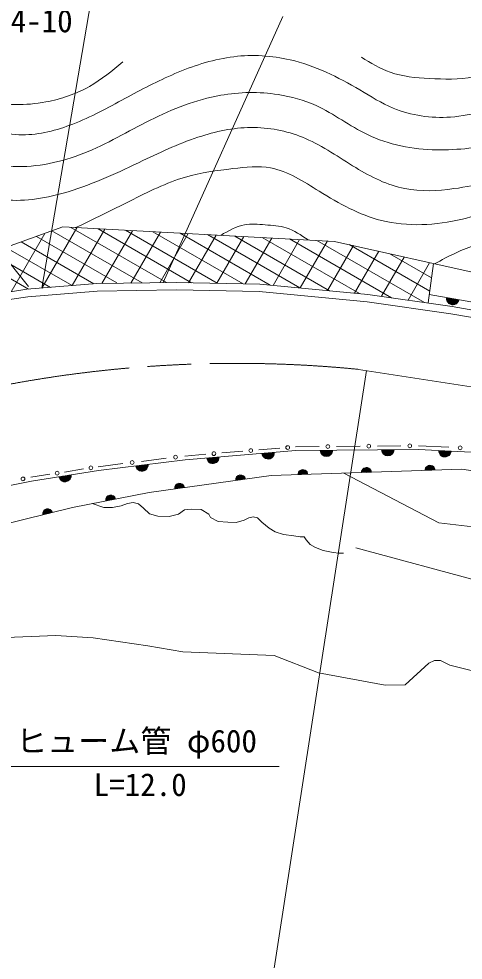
# Model space of a CAD drawing. Units: millimetres, scale not verified. Extents: x 40000 to 680000, y 20000 to 380000.
# Drawn here: x 412311 to 448076, y 261556 to 337384 of the extents above; entities that cross this region are included whole.
import ezdxf
from ezdxf.enums import TextEntityAlignment as Align

# ---------------------------------------------------------------- set-up
doc = ezdxf.new("R2010")
doc.units = ezdxf.units.MM
doc.header["$LTSCALE"] = 1000
doc.linetypes.add('CHAIN', pattern=[18.5, 12, -1.5, 3.5, -1.5])
for name, color, linetype, lineweight in [('M-BGD', 7, 'Continuous', 13), ('M-BMK', 2, 'CHAIN', 13), ('M-STR-HTXT', 7, 'Continuous', 13), ('M-STR-STR3', 7, 'Continuous', 13), ('M-STR-STRC', 7, 'Continuous', 13)]:
    doc.layers.add(name, color=color, linetype=linetype, lineweight=lineweight)
doc.styles.add('ＭＳ ゴシック', font='')
doc.styles.get('ＭＳ ゴシック').set_extended_font_data('MS Gothic')

msp = doc.modelspace()

# ---------------------------------------------------------------- linework, layer by layer
at = {"layer": 'M-BGD'}
for p, q in [((395220, 313249), (415862, 320615)), ((411694, 315401), (414403, 320094)), ((414173, 315694), (416979, 320555)), ((422236, 316106), (414975, 320298)), ((415862, 320615), (437722, 319457)), ((424188, 316135), (416484, 320582)), ((416596, 315891), (419220, 320437)), ((426210, 316122), (418686, 320465)), ((419003, 316060), (421460, 320318)), ((428284, 316079), (420888, 320348)), ((421331, 316093), (423701, 320199)), ((430358, 316037), (423091, 320232)), ((423660, 316127), (425942, 320081)), ((432544, 315930), (425293, 320115)), ((434937, 315703), (427496, 319999)), ((418360, 316035), (412502, 319416)), ((420197, 316129), (413738, 319857)), ((425969, 316127), (428183, 319962)), ((428251, 316080), (430424, 319843)), ((437329, 315477), (429698, 319882)), ((430534, 316033), (432664, 319725)), ((439722, 315250), (431900, 319765)), ((432771, 315908), (434905, 319606)), ((442299, 314917), (434103, 319649)), ((434960, 315701), (437146, 319487)), ((444951, 314541), (436305, 319532)), ((437722, 319457), (479820, 310009)), ((414853, 315750), (410030, 318534)), ((416607, 315892), (411266, 318975)), ((437150, 315494), (439241, 319116)), ((445385, 315445), (438889, 319195)), ((439340, 315287), (441285, 318657)), ((413100, 315607), (408794, 318093)), ((441501, 315030), (443330, 318198)), ((445536, 316513), (442162, 318460)), ((443636, 314728), (445374, 317740)), ((445700, 317666), (445251, 314499)), ((407599, 314770), (412960, 315595)), ((412960, 315595), (418596, 316054)), ((413030, 314999), (418625, 315455)), ((418596, 316054), (425011, 316146)), ((418625, 315455), (425010, 315546)), ((425010, 315546), (431667, 315410)), ((425011, 316146), (431701, 316010)), ((431701, 316010), (440408, 315185)), ((407728, 314183), (413030, 314999)), ((431667, 315410), (440337, 314589)), ((440408, 315185), (447190, 314224)), ((445345, 315165), (460486, 312574)), ((440337, 314589), (447094, 313631)), ((447190, 314224), (459195, 312071)), ((447094, 313631), (459096, 311479)), ((425704, 301868), (434603, 302602)), ((431617, 302657), (433316, 302797)), ((434589, 302902), (436474, 302920)), ((434603, 302602), (444480, 302695)), ((437888, 302933), (439773, 302951)), ((441187, 302964), (443072, 302982)), ((444480, 302695), (452981, 302268)), ((444486, 302995), (446922, 302873)), ((418732, 301011), (425704, 301868)), ((422182, 301737), (424177, 301982)), ((425674, 302166), (427372, 302306)), ((428646, 302412), (430344, 302552)), ((415979, 300879), (417528, 301124)), ((418691, 301308), (420686, 301553)), ((447966, 301105), (432615, 300584)), ((486864, 295268), (447966, 301105)), ((413267, 300450), (414816, 300695)), ((413320, 300154), (418732, 301011)), ((432615, 300584), (422800, 299238)), ((438482, 300783), (446116, 296794)), ((407510, 298992), (413320, 300154)), ((422800, 299238), (416623, 298014)), ((416623, 298014), (408641, 296056)), ((418226, 298332), (419158, 298021)), ((419158, 298021), (419847, 298021)), ((419847, 298021), (420537, 298164)), ((420537, 298164), (421053, 298337)), ((421053, 298337), (421513, 298423)), ((421513, 298423), (421943, 298308)), ((421943, 298308), (422345, 297964)), ((422345, 297964), (422834, 297504)), ((422834, 297504), (423494, 297332)), ((423494, 297332), (424413, 297303)), ((424413, 297303), (425159, 297476)), ((425159, 297476), (425647, 297820)), ((425647, 297820), (426193, 297878)), ((426193, 297878), (426997, 297849)), ((426997, 297849), (427600, 297476)), ((427600, 297476), (427743, 297218)), ((430816, 297189), (431160, 297275)), ((431160, 297275), (431533, 297189)), ((427743, 297218), (428346, 296902)), ((428346, 296902), (429122, 296844)), ((429122, 296844), (429811, 296816)), ((429811, 296816), (430442, 296988)), ((430442, 296988), (430816, 297189)), ((431533, 297189), (431878, 296845)), ((431878, 296845), (432452, 296357)), ((446116, 296794), (461002, 295034)), ((432452, 296357), (432940, 296070)), ((432940, 296070), (433601, 295840)), ((433601, 295840), (434433, 295725)), ((434433, 295725), (434950, 295668)), ((434950, 295668), (435266, 295668)), ((435266, 295668), (435438, 295409)), ((435438, 295409), (435754, 295036)), ((435754, 295036), (436185, 294807)), ((436185, 294807), (436817, 294548)), ((436817, 294548), (437621, 294405)), ((437621, 294405), (438080, 294347)), ((438080, 294347), (438453, 294347)), ((439427, 294775), (451787, 291412)), ((410618, 287515), (415283, 287701)), ((415283, 287701), (418282, 287516)), ((418282, 287516), (422688, 286887)), ((422688, 286887), (425503, 286406)), ((425503, 286406), (432871, 286110)), ((432871, 286110), (436425, 284703)), ((443402, 283736), (445319, 285493)), ((445319, 285493), (445765, 285699)), ((445765, 285699), (446246, 285699)), ((446246, 285699), (447001, 285321)), ((447001, 285321), (449370, 284738)), ((436425, 284703), (441794, 283704)), ((441794, 283704), (443402, 283736))]:
    msp.add_line(p, q, dxfattribs=at)
for centre in [(430981, 302604), (433952, 302850), (437181, 302927), (440480, 302958), (443779, 302988), (447836, 302827), (421434, 301645), (424925, 302074), (428009, 302359), (418109, 301216), (412642, 300325), (415398, 300787)]:
    msp.add_circle(centre, 150, dxfattribs=at)
for centre, radius, start, end in [((447238, 314841), 500, 170.28732, 350.28732), ((447238, 314841), 500, 170.28732, 350.28732), ((447238, 314841), 450, 170.28732, 350.28732), ((447238, 314841), 400, 170.28732, 350.28732), ((447238, 314841), 350, 170.28732, 350.28732), ((447238, 314841), 300, 170.28732, 350.28732), ((447238, 314841), 250, 170.28732, 350.28732), ((447238, 314841), 200, 170.28732, 350.28732), ((447238, 314841), 150, 170.28732, 350.28732), ((447238, 314841), 100, 170.28732, 350.28732), ((447238, 314841), 50, 170.28732, 350.28732), ((437072, 302626), 500, 180.5372, 0.5372), ((437072, 302626), 500, 180.5372, 0.5372), ((437072, 302626), 450, 180.5372, 0.5372), ((437072, 302626), 400, 180.5372, 0.5372), ((437072, 302626), 350, 180.5372, 0.5372), ((437072, 302626), 300, 180.5372, 0.5372), ((437072, 302626), 250, 180.5372, 0.5372), ((437072, 302626), 200, 180.5372, 0.5372), ((437072, 302626), 150, 180.5372, 0.5372), ((437072, 302626), 100, 180.5372, 0.5372), ((437072, 302626), 50, 180.5372, 0.5372), ((442011, 302672), 500, 180.5372, 0.5372), ((442011, 302672), 500, 180.5372, 0.5372), ((442011, 302672), 450, 180.5372, 0.5372), ((442011, 302672), 400, 180.5372, 0.5372), ((442011, 302672), 350, 180.5372, 0.5372), ((442011, 302672), 300, 180.5372, 0.5372), ((442011, 302672), 250, 180.5372, 0.5372), ((442011, 302672), 200, 180.5372, 0.5372), ((442011, 302672), 150, 180.5372, 0.5372), ((442011, 302672), 100, 180.5372, 0.5372), ((442011, 302672), 50, 180.5372, 0.5372), ((446605, 302588), 500, 177.12209, 357.12209), ((446605, 302588), 500, 177.12209, 357.12209), ((446605, 302588), 450, 177.12209, 357.12209), ((446605, 302588), 400, 177.12209, 357.12209), ((446605, 302588), 350, 177.12209, 357.12209), ((446605, 302588), 300, 177.12209, 357.12209), ((446605, 302588), 250, 177.12209, 357.12209), ((446605, 302588), 200, 177.12209, 357.12209), ((446605, 302588), 150, 177.12209, 357.12209), ((446605, 302588), 100, 177.12209, 357.12209), ((446605, 302588), 50, 177.12209, 357.12209), ((427929, 302051), 500, 184.71981, 4.71981), ((427929, 302051), 500, 184.71981, 4.71981), ((427929, 302051), 450, 184.71981, 4.71981), ((427929, 302051), 400, 184.71981, 4.71981), ((427929, 302051), 350, 184.71981, 4.71981), ((427929, 302051), 300, 184.71981, 4.71981), ((427929, 302051), 250, 184.71981, 4.71981), ((427929, 302051), 200, 184.71981, 4.71981), ((427929, 302051), 150, 184.71981, 4.71981), ((427929, 302051), 100, 184.71981, 4.71981), ((427929, 302051), 50, 184.71981, 4.71981), ((432378, 302419), 500, 184.71981, 4.71981), ((432378, 302419), 500, 184.71981, 4.71981), ((432378, 302419), 450, 184.71981, 4.71981), ((432378, 302419), 400, 184.71981, 4.71981), ((432378, 302419), 350, 184.71981, 4.71981), ((432378, 302419), 300, 184.71981, 4.71981), ((432378, 302419), 250, 184.71981, 4.71981), ((432378, 302419), 200, 184.71981, 4.71981), ((432378, 302419), 150, 184.71981, 4.71981), ((432378, 302419), 100, 184.71981, 4.71981), ((432378, 302419), 50, 184.71981, 4.71981), ((422218, 301439), 500, 187.00633, 7.00633), ((422218, 301439), 500, 187.00633, 7.00633), ((422218, 301439), 450, 187.00633, 7.00633), ((422218, 301439), 400, 187.00633, 7.00633), ((422218, 301439), 350, 187.00633, 7.00633), ((422218, 301439), 300, 187.00633, 7.00633), ((422218, 301439), 250, 187.00633, 7.00633), ((422218, 301439), 200, 187.00633, 7.00633), ((422218, 301439), 150, 187.00633, 7.00633), ((422218, 301439), 100, 187.00633, 7.00633), ((422218, 301439), 50, 187.00633, 7.00633), ((435174, 300671), 400, 1.94461, 181.94461), ((435174, 300671), 400, 1.94461, 181.94461), ((440291, 300845), 400, 1.94461, 181.94461), ((440291, 300845), 400, 1.94461, 181.94461), ((440291, 300845), 350, 1.94461, 181.94461), ((440291, 300845), 300, 1.94461, 181.94461), ((440291, 300845), 250, 1.94461, 181.94461), ((440291, 300845), 200, 1.94461, 181.94461), ((445408, 301018), 400, 1.94461, 181.94461), ((445408, 301018), 400, 1.94461, 181.94461), ((445408, 301018), 350, 1.94461, 181.94461), ((445408, 301018), 300, 1.94461, 181.94461), ((445408, 301018), 250, 1.94461, 181.94461), ((445408, 301018), 200, 1.94461, 181.94461), ((445408, 301018), 150, 1.94461, 181.94461), ((445408, 301018), 100, 1.94461, 181.94461), ((445408, 301018), 50, 1.94461, 181.94461), ((416026, 300583), 500, 188.99431, 8.99431), ((416026, 300583), 500, 188.99431, 8.99431), ((416026, 300583), 450, 188.99431, 8.99431), ((416026, 300583), 400, 188.99431, 8.99431), ((416026, 300583), 350, 188.99431, 8.99431), ((416026, 300583), 300, 188.99431, 8.99431), ((416026, 300583), 250, 188.99431, 8.99431), ((416026, 300583), 200, 188.99431, 8.99431), ((416026, 300583), 150, 188.99431, 8.99431), ((416026, 300583), 100, 188.99431, 8.99431), ((416026, 300583), 50, 188.99431, 8.99431), ((430161, 300247), 400, 7.81005, 187.81005), ((430161, 300247), 400, 7.81005, 187.81005), ((430161, 300247), 350, 7.81005, 187.81005), ((430161, 300247), 300, 7.81005, 187.81005), ((430161, 300247), 250, 7.81005, 187.81005), ((430161, 300247), 200, 7.81005, 187.81005), ((430161, 300247), 150, 7.81005, 187.81005), ((430161, 300247), 100, 7.81005, 187.81005), ((430161, 300247), 50, 7.81005, 187.81005), ((435174, 300671), 350, 1.94461, 181.94461), ((435174, 300671), 300, 1.94461, 181.94461), ((435174, 300671), 250, 1.94461, 181.94461), ((435174, 300671), 200, 1.94461, 181.94461), ((435174, 300671), 150, 1.94461, 181.94461), ((435174, 300671), 100, 1.94461, 181.94461), ((435174, 300671), 50, 1.94461, 181.94461), ((440291, 300845), 150, 1.94461, 181.94461), ((440291, 300845), 100, 1.94461, 181.94461), ((440291, 300845), 50, 1.94461, 181.94461), ((425253, 299574), 400, 7.81005, 187.81005), ((425253, 299574), 400, 7.81005, 187.81005), ((425253, 299574), 350, 7.81005, 187.81005), ((425253, 299574), 300, 7.81005, 187.81005), ((425253, 299574), 250, 7.81005, 187.81005), ((425253, 299574), 200, 7.81005, 187.81005), ((425253, 299574), 150, 7.81005, 187.81005), ((425253, 299574), 100, 7.81005, 187.81005), ((425253, 299574), 50, 7.81005, 187.81005), ((419711, 298626), 400, 11.20586, 191.20586), ((419711, 298626), 400, 11.20586, 191.20586), ((419711, 298626), 350, 11.20586, 191.20586), ((419711, 298626), 300, 11.20586, 191.20586), ((419711, 298626), 250, 11.20586, 191.20586), ((419711, 298626), 200, 11.20586, 191.20586), ((419711, 298626), 150, 11.20586, 191.20586), ((419711, 298626), 100, 11.20586, 191.20586), ((419711, 298626), 50, 11.20586, 191.20586), ((414627, 297524), 400, 13.78275, 193.78275), ((414627, 297524), 400, 13.78275, 193.78275), ((414627, 297524), 350, 13.78275, 193.78275), ((414627, 297524), 300, 13.78275, 193.78275), ((414627, 297524), 250, 13.78275, 193.78275), ((414627, 297524), 200, 13.78275, 193.78275), ((414627, 297524), 150, 13.78275, 193.78275), ((414627, 297524), 100, 13.78275, 193.78275), ((414627, 297524), 50, 13.78275, 193.78275)]:
    msp.add_arc(centre, radius, start, end, dxfattribs=at)
for points, knots in [([(403285, 331313), (404988, 330403), (406690, 329492), (408527, 328840), (409918, 328346), (411387, 328000), (412845, 328044), (414233, 328085), (415612, 328479), (416912, 329008), (418371, 329602), (419731, 330364), (421105, 331105), (422419, 331813), (423746, 332502), (425130, 333076), (426569, 333673), (428070, 334148), (429617, 334334), (431122, 334516), (432670, 334426), (434145, 334083), (436136, 333620), (437995, 332697), (439764, 331652), (440647, 331130), (441508, 330577), (442447, 330185), (443881, 329586), (445498, 329360), (447060, 329472), (448861, 329601), (450589, 330180), (452343, 330521), (456398, 331310), (460597, 330832), (464796, 330354)], [0, 0, 0, 0, 1, 1, 1, 2, 2, 2, 3, 3, 3, 4, 4, 4, 5, 5, 5, 6, 6, 6, 7, 7, 7, 8, 8, 8, 9, 9, 9, 10, 10, 10, 11, 11, 11, 12, 12, 12, 12]), ([(406346, 331942), (407419, 331489), (408492, 331036), (409617, 330769), (411191, 330395), (412867, 330386), (414480, 330685), (415721, 330915), (416924, 331327), (418002, 331943), (418963, 332492), (419824, 333203), (420686, 333914)], [0, 0, 0, 0, 1, 1, 1, 2, 2, 2, 3, 3, 3, 4, 4, 4, 4]), ([(439889, 334293), (440638, 333830), (441386, 333367), (442195, 333078), (443184, 332725), (444265, 332633), (445340, 332575), (446544, 332510), (447741, 332489), (448904, 332701), (449597, 332827), (450278, 333037), (450959, 333246)], [0, 0, 0, 0, 1, 1, 1, 2, 2, 2, 3, 3, 3, 4, 4, 4, 4]), ([(354153, 304942), (355825, 306182), (357497, 307422), (359302, 308450), (361444, 309671), (363774, 310594), (366150, 311235), (369056, 312018), (372032, 312377), (375058, 312794), (378211, 313229), (381419, 313727), (384188, 315133), (385967, 316038), (387565, 317317), (389087, 318697), (390157, 319667), (391189, 320686), (391926, 321871), (392926, 323478), (393382, 325388), (394375, 327104), (394944, 328087), (395688, 329006), (396658, 329499), (397565, 329960), (398669, 330048), (399720, 329944), (400922, 329825), (402054, 329454), (403116, 328942), (404641, 328208), (406021, 327183), (407570, 326493), (408912, 325895), (410382, 325549), (411857, 325491), (413793, 325416), (415740, 325839), (417536, 326550), (419394, 327284), (421092, 328326), (422881, 329223), (424683, 330126), (426579, 330881), (428559, 331227), (430079, 331493), (431648, 331519), (433180, 331283), (434238, 331121), (435278, 330835), (436242, 330393), (437675, 329737), (438939, 328738), (440363, 328055), (442075, 327233), (444018, 326867), (445930, 326831), (447673, 326798), (449389, 327039), (451108, 327276), (453515, 327609), (455925, 327934), (458345, 328056), (461196, 328201), (464059, 328064), (466919, 328002), (469259, 327950), (471597, 327948), (473934, 327946)], [0, 0, 0, 0, 1, 1, 1, 2, 2, 2, 3, 3, 3, 4, 4, 4, 5, 5, 5, 6, 6, 6, 7, 7, 7, 8, 8, 8, 9, 9, 9, 10, 10, 10, 11, 11, 11, 12, 12, 12, 13, 13, 13, 14, 14, 14, 15, 15, 15, 16, 16, 16, 17, 17, 17, 18, 18, 18, 19, 19, 19, 20, 20, 20, 21, 21, 21, 22, 22, 22, 23, 23, 23, 23]), ([(334306, 281856), (334703, 283539), (335101, 285222), (335660, 286911), (335971, 287850), (336332, 288791), (336912, 289536), (337906, 290812), (339544, 291513), (341070, 292282), (343015, 293262), (344779, 294355), (346561, 295472), (349088, 297056), (351653, 298689), (353990, 300560), (355884, 302077), (357629, 303750), (359521, 305325), (361030, 306582), (362633, 307776), (364446, 308434), (365367, 308769), (366342, 308965), (367313, 309161), (369123, 309528), (370918, 309896), (372723, 310212), (374761, 310568), (376809, 310857), (378861, 311222), (380708, 311550), (382557, 311941), (384271, 312676), (385411, 313165), (386490, 313806), (387501, 314533), (388742, 315427), (389880, 316450), (390933, 317562), (392274, 318978), (393478, 320538), (394404, 322246), (394984, 323314), (395456, 324440), (396100, 325476), (396439, 326021), (396825, 326540), (397352, 326930), (398094, 327479), (399115, 327769), (399976, 327576), (400783, 327394), (401451, 326787), (402156, 326284), (403625, 325237), (405262, 324642), (406921, 324023), (408308, 323506), (409711, 322973), (411161, 322813), (412859, 322625), (414621, 322951), (416288, 323459), (418390, 324100), (420342, 325031), (422304, 325963), (423846, 326695), (425394, 327427), (427028, 327942), (428398, 328373), (429829, 328651), (431267, 328628), (432679, 328606), (434099, 328295), (435386, 327741), (436812, 327126), (438075, 326213), (439424, 325399), (440667, 324648), (441983, 323982), (443381, 323704), (444666, 323448), (446020, 323521), (447338, 323704), (449232, 323967), (451051, 324458), (452909, 324835), (454702, 325199), (456531, 325457), (458360, 325441), (460180, 325425), (462000, 325138), (463811, 325199), (465523, 325257), (467228, 325627), (468939, 325765), (473421, 326128), (477951, 324904), (482384, 324393), (486164, 323958), (489873, 324040), (493891, 323829), (495745, 323732), (497664, 323572), (499181, 324355), (499999, 324777), (500700, 325474), (501401, 326172)], [0, 0, 0, 0, 1, 1, 1, 2, 2, 2, 3, 3, 3, 4, 4, 4, 5, 5, 5, 6, 6, 6, 7, 7, 7, 8, 8, 8, 9, 9, 9, 10, 10, 10, 11, 11, 11, 12, 12, 12, 13, 13, 13, 14, 14, 14, 15, 15, 15, 16, 16, 16, 17, 17, 17, 18, 18, 18, 19, 19, 19, 20, 20, 20, 21, 21, 21, 22, 22, 22, 23, 23, 23, 24, 24, 24, 25, 25, 25, 26, 26, 26, 27, 27, 27, 28, 28, 28, 29, 29, 29, 30, 30, 30, 31, 31, 31, 32, 32, 32, 33, 33, 33, 34, 34, 34, 35, 35, 35, 36, 36, 36, 36]), ([(416880, 320561), (418335, 321270), (419790, 321978), (421251, 322706), (422716, 323437), (424188, 324187), (425738, 324637), (426966, 324994), (428243, 325163), (429547, 325316), (430567, 325436), (431603, 325545), (432574, 325369), (433965, 325115), (435222, 324274), (436487, 323490), (438100, 322492), (439726, 321587), (441497, 321143), (443585, 320619), (445873, 320734), (448020, 321248), (449824, 321679), (451527, 322392), (453290, 322761), (456729, 323483), (460394, 322900), (463987, 322710), (466354, 322585), (468691, 322630), (471031, 322502), (474469, 322314), (477917, 321754), (481311, 321303), (485383, 320762), (489377, 320379), (493678, 320208), (495589, 320132), (497559, 320098), (499157, 320835), (500741, 321565), (501958, 323052), (503175, 324540)], [0, 0, 0, 0, 1, 1, 1, 2, 2, 2, 3, 3, 3, 4, 4, 4, 5, 5, 5, 6, 6, 6, 7, 7, 7, 8, 8, 8, 9, 9, 9, 10, 10, 10, 11, 11, 11, 12, 12, 12, 13, 13, 13, 14, 14, 14, 14]), ([(428565, 319942), (429183, 320305), (429802, 320669), (430472, 320791), (431006, 320889), (431573, 320834), (432138, 320791), (432721, 320748), (433303, 320718), (433840, 320549), (434470, 320350), (435038, 319959), (435606, 319569)], [0, 0, 0, 0, 1, 1, 1, 2, 2, 2, 3, 3, 3, 4, 4, 4, 4]), ([(445777, 317649), (446889, 318247), (448000, 318844), (449188, 319196), (450238, 319507), (451348, 319625), (452452, 319752), (454173, 319949), (455877, 320165), (457591, 320273), (460091, 320430), (462611, 320354), (465126, 320274), (467564, 320195), (469998, 320112), (472418, 319857), (475399, 319544), (478360, 318973), (481307, 318469), (485175, 317809), (489020, 317266), (493009, 316908), (494747, 316752), (496513, 316630), (498148, 317117), (499141, 317412), (500085, 317930), (500926, 318541), (501830, 319196), (502614, 319957), (503634, 320520), (504086, 320769), (504583, 320979), (505058, 320937), (505531, 320895), (505982, 320603), (506378, 320277), (507283, 319533), (507902, 318614), (508600, 317743), (510410, 315485), (512753, 313546), (515337, 312187), (517309, 311151), (519421, 310452), (521553, 309792), (526069, 308394), (530675, 307171), (535095, 305835), (537090, 305231), (539047, 304605), (541242, 304168), (541824, 304053), (542424, 303950), (542839, 303613), (543193, 303325), (543414, 302867), (543634, 302408)], [0, 0, 0, 0, 1, 1, 1, 2, 2, 2, 3, 3, 3, 4, 4, 4, 5, 5, 5, 6, 6, 6, 7, 7, 7, 8, 8, 8, 9, 9, 9, 10, 10, 10, 11, 11, 11, 12, 12, 12, 13, 13, 13, 14, 14, 14, 15, 15, 15, 16, 16, 16, 17, 17, 17, 18, 18, 18, 19, 19, 19, 19])]:
    msp.add_open_spline(points, degree=3, knots=knots, dxfattribs=at)
at = {"layer": 'M-BMK'}
msp.add_line((439658, 309148), (467537, 304850), dxfattribs=at)
msp.add_arc((429831, 209632), 100000, 84.36085, 121.26031, dxfattribs=at)
at = {"layer": 'M-STR-HTXT'}
msp.add_line((431362, 251184), (440283, 309051), dxfattribs=at)
at = {"layer": 'M-STR-STR3'}
msp.add_line((410922, 277168), (433260, 277170), dxfattribs=at)
at = {"layer": 'M-STR-STRC'}
for p, q in [((414153, 315693), (418109, 338750)), ((423935, 316131), (433559, 337584)), ((413095, 315827), (399973, 332146))]:
    msp.add_line(p, q, dxfattribs=at)

# ---------------------------------------------------------------- texts
at = {"layer": 'M-STR-STR3', "style": 'ＭＳ ゴシック'}
for s, p in [('ヒューム管 φ600', (412091, 277743)), ('L=12.0', (418341, 274231))]:
    msp.add_text(s, height=1833, rotation=0.005, dxfattribs=at).set_placement(p, align=Align.BOTTOM_LEFT)
at = {"layer": 'M-STR-STRC', "style": 'ＭＳ ゴシック'}
msp.add_text('警戒-NO-84-10', height=1833, rotation=0.005, dxfattribs=at).set_placement((400419, 335749), align=Align.BOTTOM_LEFT)

doc.saveas('drawing.dxf')
